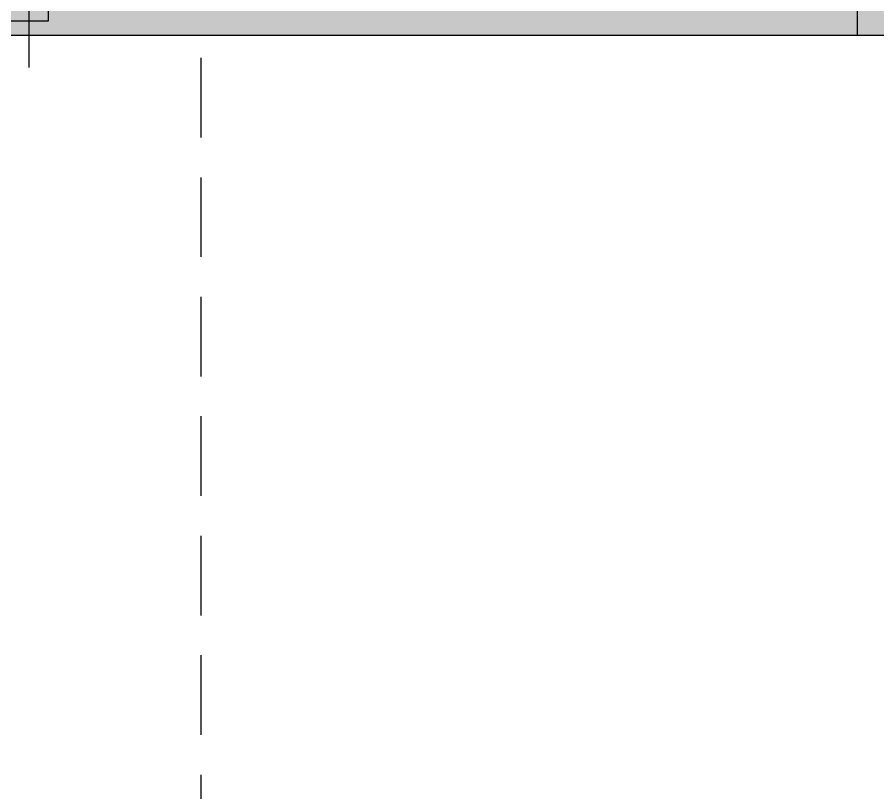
# Model space of a CAD drawing. Header units: millimetres. Extents: x 0 to 460473, y -68369 to 85219.
# Drawn here: x 261557 to 262907, y 37081 to 38299 of the extents above; entities that cross this region are included whole.
import ezdxf

# ---------------------------------------------------------------- set-up
doc = ezdxf.new("R2010")
doc.units = ezdxf.units.MM
doc.header["$LTSCALE"] = 50
doc.linetypes.add('HIDDEN2', pattern=[0.1875, 0.125, -0.0625])
for name, color, linetype in [('fur', 6, 'Continuous'), ('ha', 8, 'Continuous'), ('hid', 8, 'HIDDEN2'), ('wall', 2, 'Continuous'), ('win', 4, 'Continuous')]:
    doc.layers.add(name, color=color, linetype=linetype)

# ---------------------------------------------------------------- blocks, each defined once
blk = doc.blocks.new('2600')
at = {"layer": 'win'}
for p, q in [((8549.2, -153771), (8549.2, -153471)), ((7249.2, -153721), (9749.2, -153721))]:
    blk.add_line(p, q, dxfattribs=at)
blk.add_lwpolyline([(7199.2, -153721), (7249.2, -153721), (7249.2, -153521), (7199.2, -153521)], close=True, dxfattribs=at)
blk.add_lwpolyline([(9749.2, -153668.5), (8519.2, -153668.5), (8519.2, -153698.5), (9749.2, -153698.5)], dxfattribs=at)
blk = doc.blocks.new('EWEDSF')
at = {"layer": 'ha', "transparency": 33554559}
h = blk.add_hatch(color=256, dxfattribs=at)
h.dxf.hatch_style = 1
h.paths.add_polyline_path([(228854, 34359.7), (227259, 34359.7), (227259, 37049.7), (227259, 38269.7), (230434, 38269.7), (230434, 37049.7), (229959, 37049.7), (229959, 34359.7), (229784, 34359.7), (229784, 34159.7), (230134, 34159.7), (230134, 35199.7), (230184, 35199.7), (230184, 35399.7), (230134, 35399.7), (230134, 36849.7), (230634, 36849.7), (230634, 38469.7), (227259, 38469.7), (227259, 39079.7), (227084, 39079.7), (227084, 34159.7), (228854, 34159.7)])
at = {"layer": 'wall', "color": 2}
blk.add_line((230434, 38269.7), (227259, 38269.7), dxfattribs=at)
at = {"layer": 'fur', "xscale": -1}
blk.add_blockref('2600', (237133.2, 191990.7), dxfattribs=at)

msp = doc.modelspace()

# ---------------------------------------------------------------- linework, layer by layer
at = {"layer": 'hid', "ltscale": 20}
msp.add_line((261845.69508131, 34359.695099), (261845.69508131, 38269.695099), dxfattribs=at)

# ---------------------------------------------------------------- block references
at = {"layer": 'ha'}
msp.add_blockref('EWEDSF', (32991.69642986, 0), dxfattribs=at)

doc.saveas('drawing.dxf')
